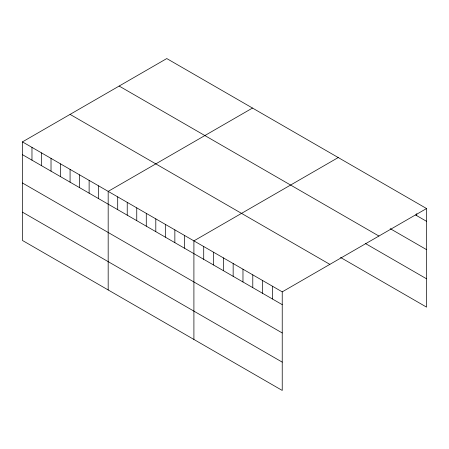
<?xml version="1.0" encoding="UTF-8"?>
<svg xmlns="http://www.w3.org/2000/svg" width="449" height="449" viewBox="0 0 449 449"><rect width="100%" height="100%" fill="white"/><g stroke="black" fill="none" stroke-linecap="round" stroke-linejoin="round"><path stroke-width="0.67" d="M22.45 141.884L282.23 291.861L282.23 390.439L22.45 240.462L22.45 141.884L166.77 58.561L426.55 208.538L426.55 307.116L340.533 257.457M252.501 108.052L108.175 191.375L108.175 289.953M338.226 157.548L193.906 240.872L193.906 339.45M282.23 291.861L426.55 208.538M415.583 214.992L426.55 221.323M390.181 228.642L426.55 249.638M119.148 86.056L378.922 236.039M365.357 243.476L426.55 278.807M70.078 114.383L329.852 264.366M22.45 154.669L282.23 304.647M22.45 182.979L282.23 332.962M22.45 212.147L282.23 362.13M416.734 213.64L416.734 215.66M272.414 286.198L272.414 298.983M262.603 280.53L262.603 293.315M252.787 274.867L252.787 287.652M242.971 269.198L242.971 281.983M233.16 263.535L233.16 276.32M223.344 257.866L223.344 270.652M213.533 252.203L213.533 264.989M203.717 246.535L203.717 259.32M184.376 235.371L184.376 248.157M174.852 229.871L174.852 242.656M165.327 224.371L165.327 237.156M155.803 218.871L155.803 231.656M146.279 213.37L146.279 226.156M136.754 207.876L136.754 220.661M127.23 202.376L127.23 215.161M117.7 196.875L117.7 209.661M98.651 185.875L98.651 198.66M89.127 180.375L89.127 193.16M79.602 174.88L79.602 187.665M70.078 169.38L70.078 182.165M60.553 163.879L60.553 176.665M51.023 158.379L51.023 171.164M41.499 152.879L41.499 165.664M31.974 147.379L31.974 160.164"/></g></svg>
